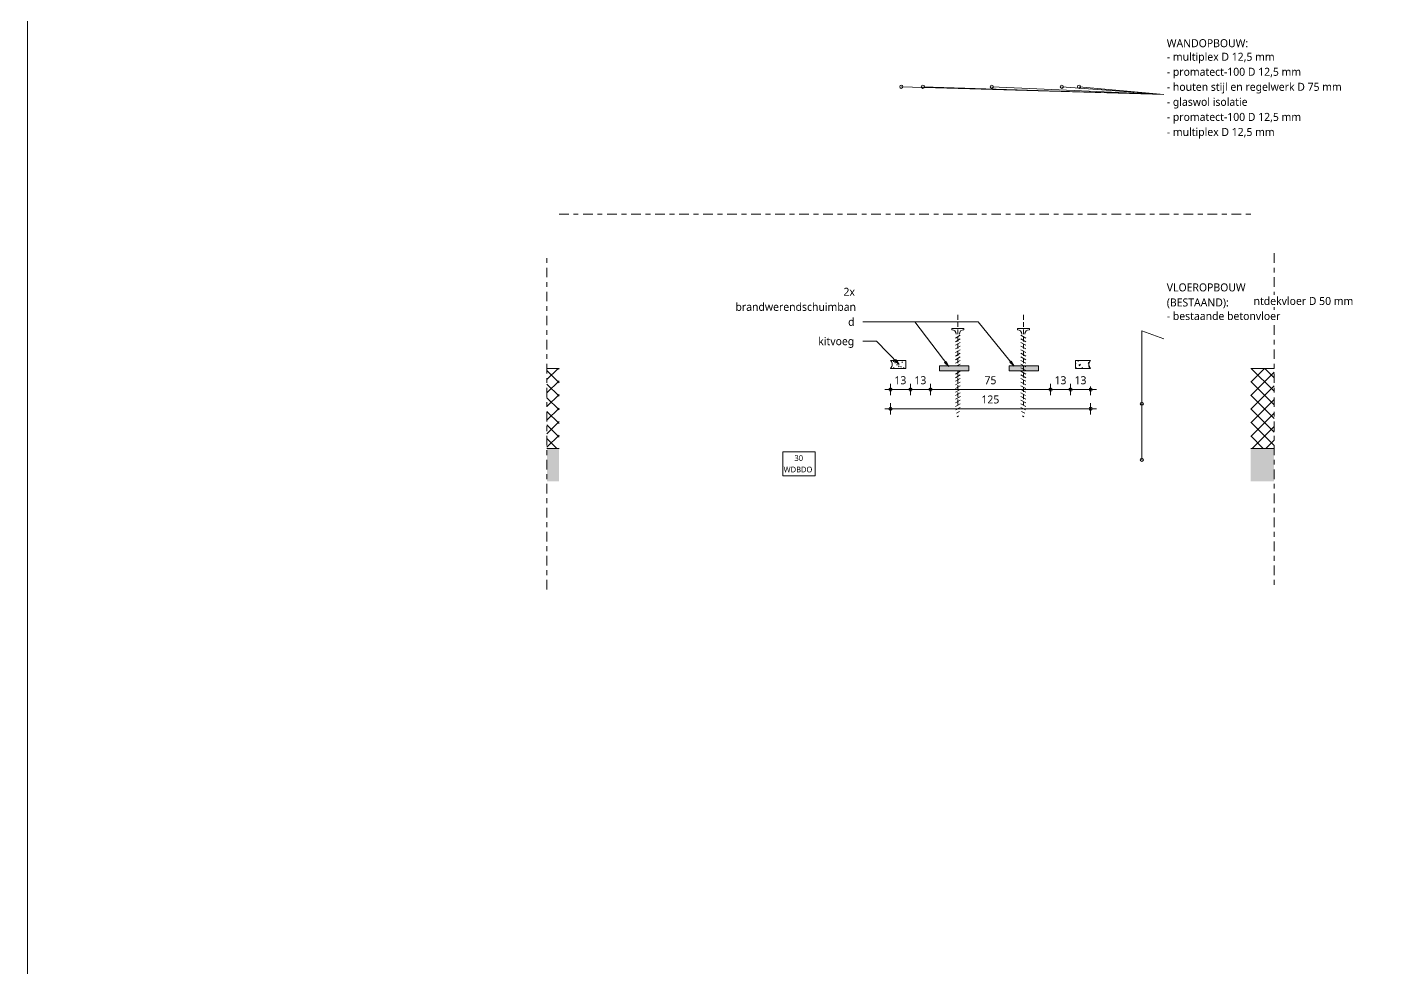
# Model space of a CAD drawing. Header units: millimetres. Extents: x 32900 to 38291, y -18988 to 4133.
# Drawn here: x 37280 to 38137, y -7472 to -6885 of the extents above; entities that cross this region are included whole.
import ezdxf

# ---------------------------------------------------------------- set-up
doc = ezdxf.new("R2010")
doc.units = ezdxf.units.MM
doc.linetypes.add('MV_center', pattern=[15, 6, -3, 3, -3])
doc.linetypes.add('MV_hidden_2', pattern=[4.5, 3, -1.5])
for name, color, linetype, lineweight in [('A-ANNO-DIMS', 211, 'Continuous', 13), ('A-ANNO-DIMS-2', 211, 'Continuous', 13), ('A-ANNO-NOTE', 131, 'Continuous', 18), ('A-DETL', 90, 'Continuous', 13), ('A-DETL-GENF', 92, 'Continuous', 18), ('A-DETL-THIN', 151, 'Continuous', 18), ('G-ANNO-TEXT', 231, 'Continuous', 13)]:
    doc.layers.add(name, color=color, linetype=linetype, lineweight=lineweight)
doc.styles.add('Segoe UI', font='segoeui.ttf', dxfattribs={"height": 5})
doc.styles.add('Segoe UI_2', font='segoeui.ttf', dxfattribs={"height": 3.6})
doc.styles.add('Segoe UI_B', font='segoeui.ttf', dxfattribs={"height": 5})
doc.dimstyles.new('2_5_mm_3', dxfattribs={"dimscale": 304.8, "dimtxt": 5.23682, "dimasz": 0.006562, "dimexe": 0.011811, "dimexo": 0.0625, "dimgap": 0.005906, "dimtad": 1, "dimdec": 0, "dimzin": 0, "dimdsep": 46, "dimtxsty": 'Segoe UI', "dimblk1": 'DOTBLANK', "dimblk2": 'DOTBLANK', "dimsah": 1, "dimcen": 0.09, "dimdle": 0.011811, "dimazin": 0, "dimtfac": 1, "dimtdec": 4, "dimtix": 1, "dimtmove": 0, "dimatfit": 3, "dimfxl": 0.011811, "dimfxlon": 1, "dimtvp": 1, "dimtfill": 1, "dimtolj": 1, "dimtzin": 0, "dimarcsym": 2})
doc.dimstyles.new('2_5_mm_4', dxfattribs={"dimscale": 304.8, "dimtxt": 5.23682, "dimasz": 0.006562, "dimexe": 0.011811, "dimexo": 0.0625, "dimgap": 0.005906, "dimtad": 1, "dimdec": 0, "dimzin": 0, "dimdsep": 46, "dimtxsty": 'Segoe UI', "dimblk1": 'DOTBLANK', "dimblk2": 'DOTBLANK', "dimsah": 1, "dimcen": 0.09, "dimdle": 0.011811, "dimazin": 0, "dimtfac": 1, "dimtdec": 4, "dimtix": 1, "dimtmove": 0, "dimatfit": 3, "dimfxl": 0.011811, "dimfxlon": 1, "dimtvp": 1, "dimtfill": 1, "dimtolj": 1, "dimtzin": 0, "dimarcsym": 2})
pattern_1 = [(0, (0, 0), (8.128, 2.032), [0.67056, -5.425, 0.67056, -5.425, -32.512]), (0, (0, 0), (8.128, 2.032), [-12.192, 0.67056, -11.521, 0.67056, -5.425, -14.224]), (0, (0, 0), (8.128, 2.032), [-30.48, 0.67056, -3.393, 0.67056, -9.489]), (120, (3.048, 1.016), (-5.82376362, 6.02305448), [0.67056, -5.425, 0.67056, -5.425, -32.512]), (120, (3.048, 1.016), (-5.82376362, 6.02305448), [-12.192, 0.67056, -11.521, 0.67056, -5.425, -14.224]), (120, (3.048, 1.016), (-5.82376362, 6.02305448), [-30.48, 0.67056, -3.393, 0.67056, -9.489]), (240, (4.064, 5.08), (-2.30423638, -8.05505448), [0.67056, -5.425, 0.67056, -5.425, -32.512]), (240, (4.064, 5.08), (-2.30423638, -8.05505448), [-12.192, 0.67056, -11.521, 0.67056, -5.425, -14.224]), (240, (4.064, 5.08), (-2.30423638, -8.05505448), [-30.48, 0.67056, -3.393, 0.67056, -9.489])]

# ---------------------------------------------------------------- blocks, each defined once
blk = doc.blocks.new('NLRS_00_DI_maskeer - Type 1-4234924-Details ziekenhuis Utiliteitsgebouw')
at = {"layer": 'A-DETL-GENF', "linetype": 'MV_center'}
blk.add_line((110, 0), (-100, 0), dxfattribs=at)
blk = doc.blocks.new('NLRS_00_DI_maskeer - Type 1-4234923-Details ziekenhuis Utiliteitsgebouw')
at = {"layer": 'A-DETL-GENF', "linetype": 'MV_center'}
blk.add_line((-100, 0), (110, 0), dxfattribs=at)
blk = doc.blocks.new('NLRS_00_DI_maskeer - Type 1-4234926-Details ziekenhuis Utiliteitsgebouw')
at = {"layer": 'A-DETL-GENF', "linetype": 'MV_center'}
blk.add_line((-100, 0), (332, 0), dxfattribs=at)
blk = doc.blocks.new('DIMBLOCK773-Details ziekenhuis Utiliteitsgebouw')
at = {"layer": 'A-ANNO-DIMS-2'}
for p, q in [((37815, -7111.27), (37831.1, -7111.27)), ((37818.6, -7111.27), (37818.6, -7107.67)), ((37818.6, -7111.27), (37818.6, -7114.87)), ((37831.1, -7111.27), (37831.1, -7107.67)), ((37831.1, -7111.27), (37831.1, -7114.87))]:
    blk.add_line(p, q, dxfattribs=at)
for centre in [(37818.6, -7111.27), (37831.1, -7111.27)]:
    blk.add_circle(centre, 1, dxfattribs=at)
at = {"layer": 'A-ANNO-DIMS-2', "color": 0, "insert": (37821.05, -7102.94), "char_height": 5, "width": 9.1406, "attachment_point": 1, "line_spacing_factor": 1.142579, "style": 'Segoe UI', "bg_fill": 3, "box_fill_scale": 1.25, "bg_fill_color": 9, "bg_fill_true_color": 13158600, "bg_fill_transparency": 0}
blk.add_mtext('13', dxfattribs=at)
blk = doc.blocks.new('_DotBlank')
at = {"color": 0, "linetype": 'ByBlock', "lineweight": -2}
blk.add_line((-0.5, 0), (-1, 0), dxfattribs=at)
blk.add_circle((0, 0), 0.5, dxfattribs=at)
blk = doc.blocks.new('DIMBLOCK774-Details ziekenhuis Utiliteitsgebouw')
at = {"layer": 'A-ANNO-DIMS-2'}
for p, q in [((37831.1, -7111.27), (37831.1, -7107.67)), ((37831.1, -7111.27), (37843.6, -7111.27)), ((37831.1, -7111.27), (37831.1, -7114.87)), ((37843.6, -7111.27), (37843.6, -7107.67)), ((37843.6, -7111.27), (37843.6, -7114.87))]:
    blk.add_line(p, q, dxfattribs=at)
for centre in [(37831.1, -7111.27), (37843.6, -7111.27)]:
    blk.add_circle(centre, 1, dxfattribs=at)
at = {"layer": 'A-ANNO-DIMS-2', "color": 0, "insert": (37833.55, -7102.94), "char_height": 5, "width": 9.1406, "attachment_point": 1, "line_spacing_factor": 1.142579, "style": 'Segoe UI', "bg_fill": 3, "box_fill_scale": 1.25, "bg_fill_color": 9, "bg_fill_true_color": 13158600, "bg_fill_transparency": 0}
blk.add_mtext('13', dxfattribs=at)
blk = doc.blocks.new('DIMBLOCK775-Details ziekenhuis Utiliteitsgebouw')
at = {"layer": 'A-ANNO-DIMS-2'}
for p, q in [((37843.6, -7111.27), (37843.6, -7107.67)), ((37843.6, -7111.27), (37918.6, -7111.27)), ((37843.6, -7111.27), (37843.6, -7114.87)), ((37918.6, -7111.27), (37918.6, -7107.67)), ((37918.6, -7111.27), (37918.6, -7114.87))]:
    blk.add_line(p, q, dxfattribs=at)
for centre in [(37843.6, -7111.27), (37918.6, -7111.27)]:
    blk.add_circle(centre, 1, dxfattribs=at)
at = {"layer": 'A-ANNO-DIMS-2', "color": 0, "insert": (37877.3, -7102.94), "char_height": 5, "width": 9.1406, "attachment_point": 1, "line_spacing_factor": 1.142579, "style": 'Segoe UI', "bg_fill": 3, "box_fill_scale": 1.25, "bg_fill_color": 9, "bg_fill_true_color": 13158600, "bg_fill_transparency": 0}
blk.add_mtext('75', dxfattribs=at)
blk = doc.blocks.new('DIMBLOCK776-Details ziekenhuis Utiliteitsgebouw')
at = {"layer": 'A-ANNO-DIMS-2'}
for p, q in [((37918.6, -7111.27), (37918.6, -7107.67)), ((37918.6, -7111.27), (37931.1, -7111.27)), ((37918.6, -7111.27), (37918.6, -7114.87)), ((37931.1, -7111.27), (37931.1, -7107.67)), ((37931.1, -7111.27), (37931.1, -7114.87))]:
    blk.add_line(p, q, dxfattribs=at)
for centre in [(37918.6, -7111.27), (37931.1, -7111.27)]:
    blk.add_circle(centre, 1, dxfattribs=at)
at = {"layer": 'A-ANNO-DIMS-2', "color": 0, "insert": (37921.05, -7102.94), "char_height": 5, "width": 9.1406, "attachment_point": 1, "line_spacing_factor": 1.142579, "style": 'Segoe UI', "bg_fill": 3, "box_fill_scale": 1.25, "bg_fill_color": 9, "bg_fill_true_color": 13158600, "bg_fill_transparency": 0}
blk.add_mtext('13', dxfattribs=at)
blk = doc.blocks.new('DIMBLOCK777-Details ziekenhuis Utiliteitsgebouw')
at = {"layer": 'A-ANNO-DIMS-2'}
for p, q in [((37931.1, -7111.27), (37931.1, -7107.67)), ((37931.1, -7111.27), (37947.2, -7111.27)), ((37931.1, -7111.27), (37931.1, -7114.87)), ((37943.6, -7111.27), (37943.6, -7107.67)), ((37943.6, -7111.27), (37943.6, -7114.87))]:
    blk.add_line(p, q, dxfattribs=at)
for centre in [(37931.1, -7111.27), (37943.6, -7111.27)]:
    blk.add_circle(centre, 1, dxfattribs=at)
at = {"layer": 'A-ANNO-DIMS-2', "color": 0, "insert": (37933.55, -7102.94), "char_height": 5, "width": 9.1406, "attachment_point": 1, "line_spacing_factor": 1.142579, "style": 'Segoe UI', "bg_fill": 3, "box_fill_scale": 1.25, "bg_fill_color": 9, "bg_fill_true_color": 13158600, "bg_fill_transparency": 0}
blk.add_mtext('13', dxfattribs=at)
blk = doc.blocks.new('DIMBLOCK778-Details ziekenhuis Utiliteitsgebouw')
at = {"layer": 'A-ANNO-DIMS-2'}
for p, q in [((37818.6, -7123.27), (37818.6, -7119.67)), ((37943.6, -7123.27), (37943.6, -7119.67)), ((37815, -7123.27), (37947.2, -7123.27)), ((37818.6, -7123.27), (37818.6, -7126.87)), ((37943.6, -7123.27), (37943.6, -7126.87))]:
    blk.add_line(p, q, dxfattribs=at)
for centre in [(37818.6, -7123.27), (37943.6, -7123.27)]:
    blk.add_circle(centre, 1, dxfattribs=at)
at = {"layer": 'A-ANNO-DIMS-2', "color": 0, "insert": (37875.39, -7114.94), "char_height": 5, "width": 13.7109, "attachment_point": 1, "line_spacing_factor": 1.142579, "style": 'Segoe UI', "bg_fill": 3, "box_fill_scale": 1.25, "bg_fill_color": 9, "bg_fill_true_color": 13158600, "bg_fill_transparency": 0}
blk.add_mtext('125', dxfattribs=at)
blk = doc.blocks.new('02_GA_brandscheiding - 30 min-3717880-Details ziekenhuis Utiliteitsgebouw')
at = {"layer": 'A-ANNO-NOTE'}
for p, q in [((-5, 3.75), (5, 3.75)), ((-5, -3.75), (-5, 3.75)), ((5, 3.75), (5, -3.75)), ((5, -3.75), (-5, -3.75))]:
    blk.add_line(p, q, dxfattribs=at)

msp = doc.modelspace()

# ---------------------------------------------------------------- hatches: boundary and pattern name
at = {"layer": 'A-DETL-GENF', "lineweight": 13}
h = msp.add_hatch(dxfattribs=at)
h.set_pattern_fill('FP_6', color=254, style=0, pattern_type=2)
h.set_pattern_definition(pattern_1)
h.paths.add_polyline_path([(37828.15, -7098.03), (37828.15, -7093.03), (37818.6, -7093.03), (37819.12, -7093.64), (37819.48, -7094.36), (37819.67, -7095.13), (37819.67, -7095.93), (37819.48, -7096.71), (37819.12, -7097.42), (37818.6, -7098.03)])
at = {"layer": 'A-DETL-GENF'}
for points in [[(37849.12, -7099.53), (37867.46, -7099.53), (37867.46, -7096.53), (37849.12, -7096.53)], [(37911.12, -7099.53), (37911.12, -7096.53), (37892.78, -7096.53), (37892.78, -7099.53)]]:
    msp.add_hatch(color=9, dxfattribs=at).paths.add_polyline_path(points)
at = {"layer": 'A-DETL-GENF', "lineweight": 13}
h = msp.add_hatch(dxfattribs=at)
h.set_pattern_fill('FP_6', color=254, style=0, pattern_type=2)
h.set_pattern_definition(pattern_1)
h.paths.add_polyline_path([(37934.06, -7098.03), (37943.6, -7098.03), (37943.09, -7097.42), (37942.73, -7096.71), (37942.54, -7095.93), (37942.54, -7095.13), (37942.73, -7094.36), (37943.09, -7093.64), (37943.6, -7093.03), (37934.06, -7093.03)])
h = msp.add_hatch(dxfattribs=at)
h.set_pattern_fill('FP_10', color=254, style=0, pattern_type=2)
h.set_pattern_definition([(45, (0, 0), (-4.2426407, 4.2426407), []), (135, (0, 0), (-4.2426407, -4.2426407), [])])
h.paths.add_polyline_path([(38043.6, -7148.03), (38058.17, -7148.03), (38058.17, -7098.03), (38043.6, -7098.03)])
h.paths.add_polyline_path([(37604.04, -7148.03), (37611.6, -7148.03), (37611.6, -7098.03), (37604.04, -7098.03)])
at = {"layer": 'A-DETL-GENF'}
h = msp.add_hatch(color=9, dxfattribs=at)
h.paths.add_polyline_path([(38043.6, -7168.54), (38058.17, -7168.54), (38058.17, -7148.03), (38043.6, -7148.03)])
h.paths.add_polyline_path([(37604.04, -7168.54), (37611.6, -7168.54), (37611.6, -7148.03), (37604.04, -7148.03)])
at = {"layer": 'G-ANNO-TEXT'}
for points in [[(37824.06, -7095.52), (37822, -7092.51), (37821.09, -7093.39)], [(37855.09, -7096.9), (37853.42, -7093.65), (37852.41, -7094.42)], [(37895.83, -7096.64), (37894.05, -7093.45), (37893.07, -7094.25)]]:
    msp.add_hatch(color=7, dxfattribs=at).paths.add_polyline_path(points)

# ---------------------------------------------------------------- linework, layer by layer
at = {"layer": 'A-ANNO-NOTE'}
for p, q in [((37825.33, -6922.16), (37989.28, -6927)), ((37838.83, -6922.16), (37989.28, -6927)), ((37881.88, -6922.16), (37989.28, -6927)), ((37925.64, -6922.16), (37989.28, -6927)), ((37936.39, -6922.16), (37989.28, -6927)), ((37975.59, -7074.69), (37989.28, -7079.53)), ((37975.59, -7120.11), (37975.59, -7074.69)), ((37975.59, -7074.69), (37989.28, -7079.53)), ((37975.59, -7155.12), (37975.59, -7074.69))]:
    msp.add_line(p, q, dxfattribs=at)
for centre in [(37825.33, -6922.16), (37838.83, -6922.16), (37881.88, -6922.16), (37925.64, -6922.16), (37936.39, -6922.16), (37975.59, -7120.11), (37975.59, -7155.12)]:
    msp.add_circle(centre, 1, dxfattribs=at)
at = {"layer": 'A-DETL', "lineweight": 18}
msp.add_line((37279.51, 3651.86), (37279.51, -18988.14), dxfattribs=at)
at = {"layer": 'A-DETL', "linetype": 'MV_hidden_2'}
for p, q in [((37860.62, -7064.68), (37860.62, -7096.53)), ((37901.59, -7064.68), (37901.59, -7121)), ((37860.62, -7099.53), (37860.62, -7121))]:
    msp.add_line(p, q, dxfattribs=at)
at = {"layer": 'A-DETL'}
for p, q in [((37856.87, -7073.03), (37864.37, -7073.03)), ((37856.87, -7073.03), (37856.87, -7073.88)), ((37862.12, -7077.38), (37859.12, -7079.12)), ((37864.37, -7073.03), (37864.37, -7073.88)), ((37905.34, -7073.03), (37897.84, -7073.03)), ((37897.84, -7073.03), (37897.84, -7073.88)), ((37900.09, -7077.38), (37903.09, -7079.12)), ((37905.34, -7073.03), (37905.34, -7073.88)), ((37862.12, -7079.63), (37859.12, -7081.37)), ((37862.12, -7081.88), (37859.12, -7083.62)), ((37862.12, -7084.13), (37859.12, -7085.87)), ((37862.12, -7086.38), (37859.12, -7088.12)), ((37900.09, -7079.63), (37903.09, -7081.37)), ((37900.09, -7081.88), (37903.09, -7083.62)), ((37900.09, -7084.13), (37903.09, -7085.87)), ((37900.09, -7086.38), (37903.09, -7088.12)), ((37828.15, -7093.03), (37818.6, -7093.03)), ((37828.15, -7098.03), (37828.15, -7093.03)), ((37867.46, -7096.53), (37849.12, -7096.53)), ((37849.12, -7096.53), (37849.12, -7099.53)), ((37862.12, -7088.63), (37859.12, -7090.37)), ((37862.12, -7090.88), (37859.12, -7092.62)), ((37862.12, -7093.13), (37859.12, -7094.87)), ((37862.12, -7095.38), (37860.12, -7096.53)), ((37867.46, -7099.53), (37867.46, -7096.53)), ((37911.12, -7096.53), (37892.78, -7096.53)), ((37892.78, -7096.53), (37892.78, -7099.53)), ((37900.09, -7088.63), (37903.09, -7090.37)), ((37900.09, -7090.88), (37903.09, -7092.62)), ((37900.09, -7093.13), (37903.09, -7094.87)), ((37900.09, -7095.38), (37903.09, -7097.12)), ((37911.12, -7099.53), (37911.12, -7096.53)), ((37943.6, -7093.03), (37934.06, -7093.03)), ((37934.06, -7093.03), (37934.06, -7098.03)), ((37611.6, -7098.03), (37604.04, -7098.03)), ((37818.6, -7098.03), (37828.15, -7098.03)), ((37849.12, -7099.53), (37867.46, -7099.53)), ((37862.12, -7099.88), (37859.12, -7101.62)), ((37862.12, -7102.13), (37859.12, -7103.87)), ((37862.12, -7104.38), (37859.12, -7106.12)), ((37892.78, -7099.53), (37911.12, -7099.53)), ((37900.09, -7097.63), (37903.09, -7099.37)), ((37900.09, -7099.88), (37903.09, -7101.62)), ((37900.09, -7102.13), (37903.09, -7103.87)), ((37900.09, -7104.38), (37903.09, -7106.12)), ((37934.06, -7098.03), (37943.6, -7098.03)), ((38058.17, -7098.03), (38043.6, -7098.03)), ((37862.12, -7106.63), (37859.12, -7108.37)), ((37862.12, -7108.88), (37859.12, -7110.62)), ((37862.12, -7111.13), (37859.12, -7112.87)), ((37862.12, -7113.38), (37859.26, -7115.03)), ((37900.09, -7106.63), (37903.09, -7108.37)), ((37900.09, -7108.88), (37903.09, -7110.62)), ((37900.09, -7111.13), (37903.09, -7112.87)), ((37900.09, -7113.38), (37902.95, -7115.03)), ((37862.29, -7115.53), (37859.12, -7117.37)), ((37862.12, -7117.88), (37859.12, -7119.62)), ((37862.12, -7120.13), (37859.12, -7121.87)), ((37899.92, -7115.53), (37903.09, -7117.37)), ((37900.09, -7117.88), (37903.09, -7119.62)), ((37900.09, -7120.13), (37903.09, -7121.87)), ((37862.12, -7122.38), (37859.33, -7123.99)), ((37861.7, -7124.99), (37859.77, -7126.1)), ((37861.12, -7127.72), (37860.22, -7128.24)), ((37900.09, -7122.38), (37902.88, -7123.99)), ((37900.51, -7124.99), (37902.44, -7126.1)), ((37901.09, -7127.72), (37901.99, -7128.24))]:
    msp.add_line(p, q, dxfattribs=at)
for centre, radius, start, end in [((37856.87, -7076.63), 2.75, 0, 90), ((37864.37, -7076.63), 2.75, 90, 180), ((37897.84, -7076.63), 2.75, 0, 90), ((37905.34, -7076.63), 2.75, 90, 180), ((37816.27, -7095.53), 3.42, 313.09318, 46.90682), ((37945.94, -7095.53), 3.42, 133.09318, 226.90682)]:
    msp.add_arc(centre, radius, start, end, dxfattribs=at)
at = {"layer": 'A-DETL-THIN'}
for p, q in [((37611.6, -7148.03), (37604.04, -7148.03)), ((38058.17, -7148.03), (38043.6, -7148.03))]:
    msp.add_line(p, q, dxfattribs=at)
at = {"layer": 'G-ANNO-TEXT', "color": 250}
for p, q in [((37873.35, -7068.99), (37801.25, -7068.99)), ((37833.89, -7068.99), (37801.25, -7068.99)), ((37855.09, -7096.9), (37833.89, -7068.99)), ((37895.83, -7096.64), (37873.35, -7068.99)), ((37809.92, -7081.07), (37801.25, -7081.07)), ((37824.06, -7095.52), (37809.92, -7081.07)), ((37822, -7092.51), (37821.09, -7093.39)), ((37821.09, -7093.39), (37824.06, -7095.52)), ((37824.06, -7095.52), (37822, -7092.51)), ((37853.42, -7093.65), (37852.41, -7094.42)), ((37852.41, -7094.42), (37855.09, -7096.9)), ((37855.09, -7096.9), (37853.42, -7093.65)), ((37894.05, -7093.45), (37893.07, -7094.25)), ((37893.07, -7094.25), (37895.83, -7096.64)), ((37895.83, -7096.64), (37894.05, -7093.45))]:
    msp.add_line(p, q, dxfattribs=at)

# ---------------------------------------------------------------- block references
at = {"layer": 'A-ANNO-NOTE', "xscale": 2, "yscale": 2, "zscale": 2}
msp.add_blockref('02_GA_brandscheiding - 30 min-3717880-Details ziekenhuis Utiliteitsgebouw', (37761.45, -7157.75), dxfattribs=at)
at = {"layer": 'A-DETL-GENF', "linetype": 'MV_center'}
msp.add_blockref('NLRS_00_DI_maskeer - Type 1-4234926-Details ziekenhuis Utiliteitsgebouw', (37711.6, -7001.73), dxfattribs=at)
at = {"layer": 'A-DETL-GENF', "linetype": 'MV_center', "rotation": 270}
for name, p in [('NLRS_00_DI_maskeer - Type 1-4234924-Details ziekenhuis Utiliteitsgebouw', (37604.04, -7126.15)), ('NLRS_00_DI_maskeer - Type 1-4234923-Details ziekenhuis Utiliteitsgebouw', (38058.17, -7126.15))]:
    msp.add_blockref(name, p, dxfattribs=at)

# ---------------------------------------------------------------- texts
at = {"layer": 'A-ANNO-NOTE', "lineweight": 13, "insert": (37991.19, -6900.9), "char_height": 5, "width": 84.0169, "attachment_point": 1, "style": 'Segoe UI', "bg_fill": 3, "box_fill_scale": 1.25, "bg_fill_color": 9, "bg_fill_true_color": 13158600, "bg_fill_transparency": 0}
msp.add_mtext('- multiplex D 12,5 mm', dxfattribs=at)
at = {"layer": 'A-ANNO-NOTE', "lineweight": 13, "char_height": 3.6, "attachment_point": 1, "style": 'Segoe UI_2'}
for s, insert, width in [('30', (37758.61, -7152.27), 7.0549), ('WDBDO', (37751.86, -7159.42), 23.4093)]:
    msp.add_mtext(s, dxfattribs=dict(at, insert=insert, width=width))
at = {"layer": 'G-ANNO-TEXT', "color": 7, "char_height": 5, "attachment_point": 1, "style": 'Segoe UI'}
for s, insert, width in [('2x ', (37789.23, -7047.71), 8.4979), ('brandwerendschuimban', (37721.76, -7057.1), 90.27), ('d', (37792.14, -7066.49), 4.9705), ('kitvoeg', (37773.5, -7078.57), 27.5781)]:
    msp.add_mtext(s, dxfattribs=dict(at, insert=insert, width=width))

# ---------------------------------------------------------------- next in the draw order: texts
at = {"layer": 'A-ANNO-NOTE', "lineweight": 13, "char_height": 5, "attachment_point": 1, "bg_fill": 3, "box_fill_scale": 1.25, "bg_fill_color": 9, "bg_fill_true_color": 13158600, "bg_fill_transparency": 0}
for s, insert, width, style in [('WANDOPBOUW:', (37991.19, -6892.43), 67.8228, 'Segoe UI_B'), ('- promatect-100 D 12,5 mm', (37991.19, -6910.29), 105.3417, 'Segoe UI'), ('- bestaande cementdekvloer D 50 mm', (37991.19, -7053.42), 144.1434, 'Segoe UI')]:
    msp.add_mtext(s, dxfattribs=dict(at, insert=insert, width=width, style=style))

# ---------------------------------------------------------------- next in the draw order: dimensions: what is measured, and where the dimension line sits
at = {"layer": 'A-ANNO-DIMS'}
dim = msp.add_linear_dim(base=(37831.10468845, -7111.26515322), p1=(37818.60468845, -7107.66515322), p2=(37831.10468845, -7107.66515322), dimstyle='2_5_mm_3', override={"dimpost": '<>', "dimfxl": 12.5}, dxfattribs=at)
dim.commit()
dim.dimension.update_dxf_attribs({"geometry": 'DIMBLOCK773-Details ziekenhuis Utiliteitsgebouw', "text_midpoint": (37824.85468845, -7106.86578083)})

# ---------------------------------------------------------------- next in the draw order: texts
at = {"layer": 'A-ANNO-NOTE', "lineweight": 13, "char_height": 5, "attachment_point": 1, "bg_fill": 3, "box_fill_scale": 1.25, "bg_fill_color": 9, "bg_fill_true_color": 13158600, "bg_fill_transparency": 0}
for s, insert, width, style in [('- houten stijl en regelwerk D 75 mm', (37991.19, -6919.68), 135.4852, 'Segoe UI'), ('VLOEROPBOUW', (37991.19, -7044.96), 64.616, 'Segoe UI_B'), ('- bestaande betonvloer', (37991.19, -7062.82), 87.5443, 'Segoe UI')]:
    msp.add_mtext(s, dxfattribs=dict(at, insert=insert, width=width, style=style))

# ---------------------------------------------------------------- next in the draw order: dimensions: what is measured, and where the dimension line sits
at = {"layer": 'A-ANNO-DIMS'}
dim = msp.add_linear_dim(base=(37843.60468845, -7111.26515322), p1=(37831.10468845, -7107.66515322), p2=(37843.60468845, -7107.66515322), dimstyle='2_5_mm_3', override={"dimpost": '<>', "dimfxl": 12.5}, dxfattribs=at)
dim.commit()
dim.dimension.update_dxf_attribs({"geometry": 'DIMBLOCK774-Details ziekenhuis Utiliteitsgebouw', "text_midpoint": (37837.35468845, -7106.86578083)})

# ---------------------------------------------------------------- next in the draw order: texts
at = {"layer": 'A-ANNO-NOTE', "lineweight": 13, "char_height": 5, "attachment_point": 1, "bg_fill": 3, "box_fill_scale": 1.25, "bg_fill_color": 9, "bg_fill_true_color": 13158600, "bg_fill_transparency": 0}
for s, insert, width, style in [('- glaswol isolatie', (37991.19, -6929.07), 62.692, 'Segoe UI'), ('(BESTAAND):', (37991.19, -7054.35), 53.2321, 'Segoe UI_B')]:
    msp.add_mtext(s, dxfattribs=dict(at, insert=insert, width=width, style=style))

# ---------------------------------------------------------------- next in the draw order: dimensions: what is measured, and where the dimension line sits
at = {"layer": 'A-ANNO-DIMS'}
dim = msp.add_linear_dim(base=(37918.6, -7111.27), p1=(37843.6, -7107.67), p2=(37918.6, -7107.67), dimstyle='2_5_mm_3', override={"dimpost": '<>', "dimfxl": 75}, dxfattribs=at)
dim.commit()
dim.dimension.update_dxf_attribs({"geometry": 'DIMBLOCK775-Details ziekenhuis Utiliteitsgebouw', "text_midpoint": (37881.1, -7106.92)})

# ---------------------------------------------------------------- next in the draw order: texts
at = {"layer": 'A-ANNO-NOTE', "lineweight": 13, "insert": (37991.19, -6938.47), "char_height": 5, "width": 105.3417, "attachment_point": 1, "style": 'Segoe UI', "bg_fill": 3, "box_fill_scale": 1.25, "bg_fill_color": 9, "bg_fill_true_color": 13158600, "bg_fill_transparency": 0}
msp.add_mtext('- promatect-100 D 12,5 mm', dxfattribs=at)

# ---------------------------------------------------------------- next in the draw order: dimensions: what is measured, and where the dimension line sits
at = {"layer": 'A-ANNO-DIMS'}
dim = msp.add_linear_dim(base=(37931.10468845, -7111.26515322), p1=(37918.60468845, -7107.66515322), p2=(37931.10468845, -7107.66515322), dimstyle='2_5_mm_4', override={"dimpost": '<>', "dimfxl": 12.5}, dxfattribs=at)
dim.commit()
dim.dimension.update_dxf_attribs({"geometry": 'DIMBLOCK776-Details ziekenhuis Utiliteitsgebouw', "text_midpoint": (37924.85468845, -7106.86578083)})

# ---------------------------------------------------------------- next in the draw order: texts
at = {"layer": 'A-ANNO-NOTE', "lineweight": 13, "insert": (37991.19, -6947.86), "char_height": 5, "width": 84.0169, "attachment_point": 1, "style": 'Segoe UI', "bg_fill": 3, "box_fill_scale": 1.25, "bg_fill_color": 9, "bg_fill_true_color": 13158600, "bg_fill_transparency": 0}
msp.add_mtext('- multiplex D 12,5 mm', dxfattribs=at)

# ---------------------------------------------------------------- next in the draw order: dimensions: what is measured, and where the dimension line sits
at = {"layer": 'A-ANNO-DIMS'}
dim = msp.add_linear_dim(base=(37943.60468845, -7111.26515322), p1=(37931.10468845, -7107.66515322), p2=(37943.60468845, -7107.66515322), dimstyle='2_5_mm_4', override={"dimpost": '<>', "dimfxl": 12.5}, dxfattribs=at)
dim.commit()
dim.dimension.update_dxf_attribs({"geometry": 'DIMBLOCK777-Details ziekenhuis Utiliteitsgebouw', "text_midpoint": (37937.35468845, -7106.86578083)})

# ---------------------------------------------------------------- next in the draw order: dimensions: what is measured, and where the dimension line sits
dim = msp.add_linear_dim(base=(37943.6, -7123.27), p1=(37818.6, -7119.67), p2=(37943.6, -7119.67), dimstyle='2_5_mm_4', override={"dimpost": '<>', "dimfxl": 125}, dxfattribs=at)
dim.commit()
dim.dimension.update_dxf_attribs({"geometry": 'DIMBLOCK778-Details ziekenhuis Utiliteitsgebouw', "text_midpoint": (37881.1, -7118.87)})

doc.saveas('drawing.dxf')
